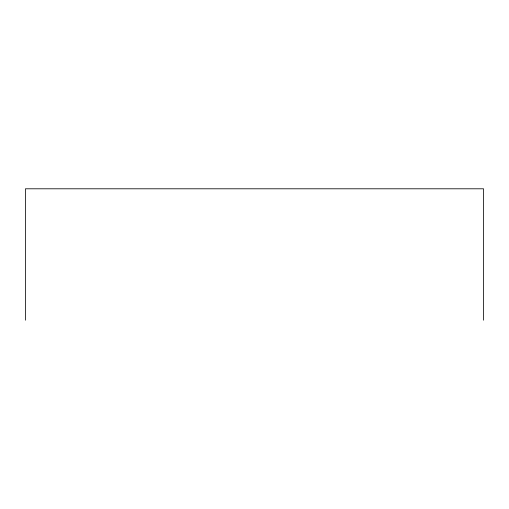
<?xml version="1.0" encoding="UTF-8"?>
<svg xmlns="http://www.w3.org/2000/svg" width="509" height="509" viewBox="0 0 509 509"><rect width="100%" height="100%" fill="white"/><g stroke="black" fill="none" stroke-linecap="round" stroke-linejoin="round"><path stroke-width="0.76" d="M483.55 320.206L483.55 188.794L25.45 188.794L25.45 320.206"/></g></svg>
